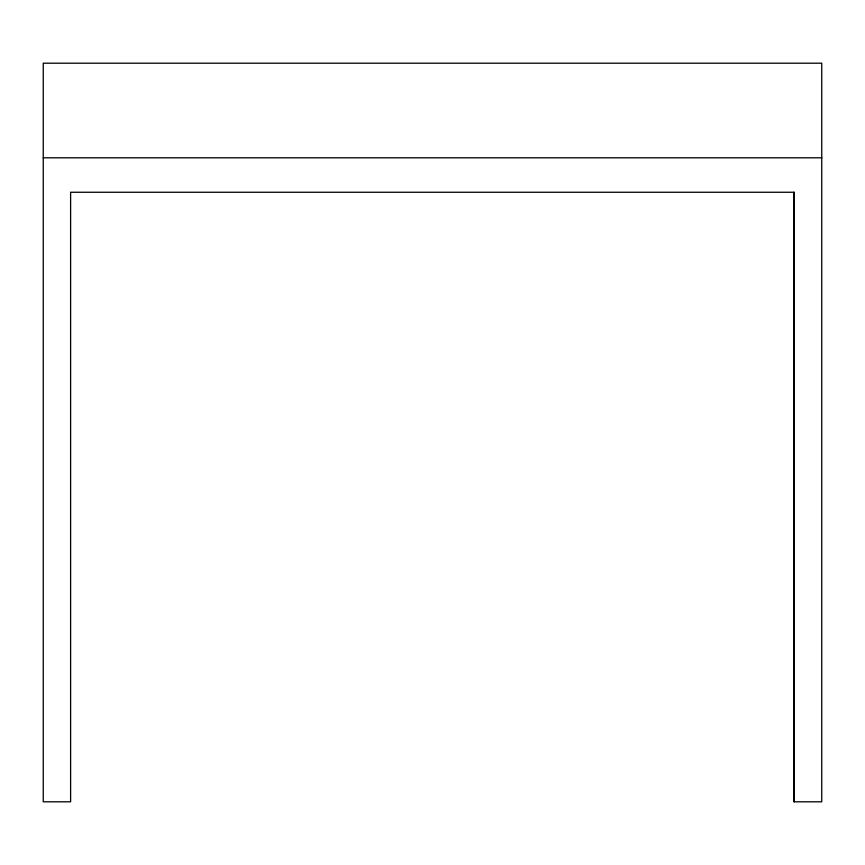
<?xml version="1.0" encoding="UTF-8"?>
<svg xmlns="http://www.w3.org/2000/svg" width="865" height="865" viewBox="0 0 865 865"><rect width="100%" height="100%" fill="white"/><g stroke="black" fill="none" stroke-linecap="round" stroke-linejoin="round"><path stroke-width="1.3" d="M43.25 157.798L821.75 157.798M794.275 801.801L794.275 192.257L70.606 192.257L70.606 801.801L43.25 801.801L43.25 63.199L821.75 63.199L821.75 801.801L793.886 801.801L793.886 192.257"/></g></svg>
